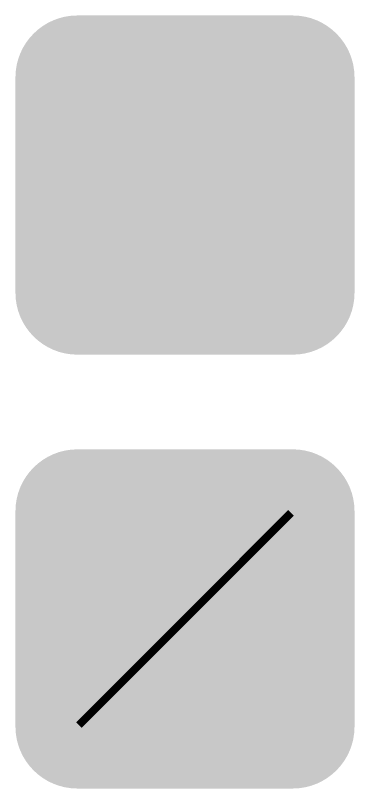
# Model space of a CAD drawing. Header units: millimetres. Extents: x 5277 to 6029, y 2052 to 2709.
# Drawn here: x 5625.73 to 5634.33, y 2623.63 to 2643.23 of the extents above; entities that cross this region are included whole.
import ezdxf

# ---------------------------------------------------------------- set-up
doc = ezdxf.new("R2010")
doc.units = ezdxf.units.MM
doc.layers.add('Agriculture', color=7, linetype='CONTINUOUS', true_color=0x000000)

# ---------------------------------------------------------------- blocks, each defined once
blk = doc.blocks.new('602020202_рек_фз')
at = {"layer": 'Agriculture', "linetype": 'Continuous'}
h = blk.add_hatch(color=256, dxfattribs=at)
edge = h.paths.add_edge_path()
edge.add_spline(control_points=[(-0.266, -0.339), (-0.266, 0.523), (0.438, 1.227), (1.3, 1.227)], knot_values=[-1, -1, -1, -1, 0, 0, 0, 0], degree=3, periodic=0)
edge.add_line((1.3, 1.227), (6.769, 1.227))
edge.add_spline(control_points=[(6.769, 1.227), (7.632, 1.227), (8.333, 0.523), (8.333, -0.339)], knot_values=[-1, -1, -1, -1, 0, 0, 0, 0], degree=3, periodic=0)
edge.add_line((8.333, -0.339), (8.333, -5.806))
edge.add_spline(control_points=[(8.333, -5.806), (8.333, -6.669), (7.632, -7.372), (6.769, -7.372)], knot_values=[-1, -1, -1, -1, 0, 0, 0, 0], degree=3, periodic=0)
edge.add_line((6.769, -7.372), (1.3, -7.372))
edge.add_spline(control_points=[(1.3, -7.372), (0.438, -7.372), (-0.266, -6.669), (-0.266, -5.806)], knot_values=[-1, -1, -1, -1, 0, 0, 0, 0], degree=3, periodic=0)
edge.add_line((-0.266, -5.806), (-0.266, -0.339))
edge = h.paths.add_edge_path(flags=16)
edge.add_spline(control_points=[(0.047, -5.806), (0.047, -6.5), (0.606, -7.059), (1.3, -7.059)], knot_values=[-1, -1, -1, -1, 0, 0, 0, 0], degree=3, periodic=0)
edge.add_line((1.3, -7.059), (6.769, -7.059))
edge.add_spline(control_points=[(6.769, -7.059), (7.463, -7.059), (8.022, -6.5), (8.022, -5.806)], knot_values=[-1, -1, -1, -1, 0, 0, 0, 0], degree=3, periodic=0)
edge.add_line((8.022, -5.806), (8.022, -0.339))
edge.add_spline(control_points=[(8.022, -0.339), (8.022, 0.355), (7.463, 0.914), (6.769, 0.914)], knot_values=[-1, -1, -1, -1, 0, 0, 0, 0], degree=3, periodic=0)
edge.add_line((6.769, 0.914), (1.3, 0.914))
edge.add_spline(control_points=[(1.3, 0.914), (0.606, 0.914), (0.047, 0.355), (0.047, -0.339)], knot_values=[-1, -1, -1, -1, 0, 0, 0, 0], degree=3, periodic=0)
edge.add_line((0.047, -0.339), (0.047, -5.806))
at = {"layer": 'Agriculture', "linetype": 'Continuous', "true_color": 0xffff00}
h = blk.add_hatch(color=2, dxfattribs=at)
edge = h.paths.add_edge_path()
edge.add_spline(control_points=[(0.047, -5.806), (0.047, -6.5), (0.606, -7.059), (1.3, -7.059)], knot_values=[-1, -1, -1, -1, 0, 0, 0, 0], degree=3, periodic=0)
edge.add_line((1.3, -7.059), (6.769, -7.059))
edge.add_spline(control_points=[(6.769, -7.059), (7.463, -7.059), (8.022, -6.5), (8.022, -5.806)], knot_values=[-1, -1, -1, -1, 0, 0, 0, 0], degree=3, periodic=0)
edge.add_line((8.022, -5.806), (8.022, -0.339))
edge.add_spline(control_points=[(8.022, -0.339), (8.022, 0.355), (7.463, 0.914), (6.769, 0.914)], knot_values=[-1, -1, -1, -1, 0, 0, 0, 0], degree=3, periodic=0)
edge.add_line((6.769, 0.914), (1.3, 0.914))
edge.add_spline(control_points=[(1.3, 0.914), (0.606, 0.914), (0.047, 0.355), (0.047, -0.339)], knot_values=[-1, -1, -1, -1, 0, 0, 0, 0], degree=3, periodic=0)
edge.add_line((0.047, -0.339), (0.047, -5.806))
at = {"layer": 'Agriculture', "linetype": 'Continuous'}
h = blk.add_hatch(color=256, dxfattribs=at)
edge = h.paths.add_edge_path()
edge.add_line((0.252, -0.679), (0.252, -5.464))
edge.add_spline(control_points=[(0.252, -5.464), (0.252, -6.23), (0.877, -6.854), (1.642, -6.854)], knot_values=[0, 0, 0, 0, 1, 1, 1, 1], degree=3, periodic=0)
edge.add_line((1.642, -6.854), (6.427, -6.854))
edge.add_spline(control_points=[(6.427, -6.854), (7.193, -6.854), (7.815, -6.23), (7.815, -5.464)], knot_values=[0, 0, 0, 0, 1, 1, 1, 1], degree=3, periodic=0)
edge.add_line((7.815, -5.464), (7.815, -0.679))
edge.add_spline(control_points=[(7.815, -0.679), (7.815, 0.086), (7.193, 0.709), (6.427, 0.709)], knot_values=[0, 0, 0, 0, 1, 1, 1, 1], degree=3, periodic=0)
edge.add_line((6.427, 0.709), (1.642, 0.709))
edge.add_spline(control_points=[(1.642, 0.709), (0.877, 0.709), (0.252, 0.086), (0.252, -0.679)], knot_values=[0, 0, 0, 0, 1, 1, 1, 1], degree=3, periodic=0)
edge = h.paths.add_edge_path(flags=16)
edge.add_line((0.565, -0.679), (0.565, -5.464))
edge.add_spline(control_points=[(0.565, -5.464), (0.565, -6.06), (1.046, -6.541), (1.642, -6.541)], knot_values=[-1, -1, -1, -1, 0, 0, 0, 0], degree=3, periodic=0)
edge.add_line((1.642, -6.541), (6.427, -6.541))
edge.add_spline(control_points=[(6.427, -6.541), (7.024, -6.541), (7.502, -6.06), (7.502, -5.464)], knot_values=[-1, -1, -1, -1, 0, 0, 0, 0], degree=3, periodic=0)
edge.add_line((7.502, -5.464), (7.502, -0.679))
edge.add_spline(control_points=[(7.502, -0.679), (7.502, -0.083), (7.024, 0.396), (6.427, 0.396)], knot_values=[-1, -1, -1, -1, 0, 0, 0, 0], degree=3, periodic=0)
edge.add_line((6.427, 0.396), (1.642, 0.396))
edge.add_spline(control_points=[(1.642, 0.396), (1.046, 0.396), (0.565, -0.083), (0.565, -0.679)], knot_values=[-1, -1, -1, -1, 0, 0, 0, 0], degree=3, periodic=0)
h = blk.add_hatch(color=256, dxfattribs=at)
edge = h.paths.add_edge_path()
edge.add_line((0.77, -1.021), (0.77, -5.124))
edge.add_spline(control_points=[(0.77, -5.124), (0.77, -5.792), (1.314, -6.336), (1.982, -6.336)], knot_values=[0, 0, 0, 0, 1, 1, 1, 1], degree=3, periodic=0)
edge.add_line((1.982, -6.336), (6.085, -6.336))
edge.add_spline(control_points=[(6.085, -6.336), (6.753, -6.336), (7.297, -5.792), (7.297, -5.124)], knot_values=[0, 0, 0, 0, 1, 1, 1, 1], degree=3, periodic=0)
edge.add_line((7.297, -5.124), (7.297, -1.021))
edge.add_spline(control_points=[(7.297, -1.021), (7.297, -0.353), (6.753, 0.191), (6.085, 0.191)], knot_values=[0, 0, 0, 0, 1, 1, 1, 1], degree=3, periodic=0)
edge.add_line((6.085, 0.191), (1.982, 0.191))
edge.add_spline(control_points=[(1.982, 0.191), (1.314, 0.191), (0.77, -0.353), (0.77, -1.021)], knot_values=[0, 0, 0, 0, 1, 1, 1, 1], degree=3, periodic=0)
edge = h.paths.add_edge_path(flags=16)
edge.add_line((1.081, -1.021), (1.081, -5.124))
edge.add_spline(control_points=[(1.081, -5.124), (1.081, -5.624), (1.482, -6.025), (1.982, -6.025)], knot_values=[-1, -1, -1, -1, 0, 0, 0, 0], degree=3, periodic=0)
edge.add_line((1.982, -6.025), (6.085, -6.025))
edge.add_spline(control_points=[(6.085, -6.025), (6.585, -6.025), (6.986, -5.624), (6.986, -5.124)], knot_values=[-1, -1, -1, -1, 0, 0, 0, 0], degree=3, periodic=0)
edge.add_line((6.986, -5.124), (6.986, -1.021))
edge.add_spline(control_points=[(6.986, -1.021), (6.986, -0.521), (6.585, -0.12), (6.085, -0.12)], knot_values=[-1, -1, -1, -1, 0, 0, 0, 0], degree=3, periodic=0)
edge.add_line((6.085, -0.12), (1.982, -0.12))
edge.add_spline(control_points=[(1.982, -0.12), (1.482, -0.12), (1.081, -0.521), (1.081, -1.021)], knot_values=[-1, -1, -1, -1, 0, 0, 0, 0], degree=3, periodic=0)
h = blk.add_hatch(color=256, dxfattribs=at)
h.paths.add_polyline_path([(2.868, -5.049), (2.868, -5.051), (2.862, -5.054), (2.857, -5.054), (2.809, -5.054), (2.761, -5.03), (2.761, -5.006), (2.761, -4.99), (2.777, -4.958), (2.793, -4.942), (2.905, -4.814), (2.9, -4.446), (2.897, -4.31), (2.892, -4.144), (2.889, -4.113), (2.886, -4.083), (2.87, -4.033), (2.857, -4.015), (2.828, -3.969), (2.687, -3.794), (2.575, -3.663), (2.436, -3.503), (2.266, -3.293), (2.234, -3.242), (2.212, -3.21), (2.162, -3.146), (2.132, -3.114), (2.122, -3.103), (2.09, -3.069), (2.068, -3.045), (2.047, -3.021), (2.02, -2.991), (2.015, -2.986), (1.967, -2.938), (1.653, -2.938), (1.639, -2.938), (1.603, -2.939), (1.581, -2.941), (1.558, -2.942), (1.527, -2.943), (1.519, -2.943), (1.439, -2.943), (1.342, -2.933), (1.325, -2.922), (1.308, -2.911), (1.272, -2.848), (1.253, -2.794), (1.24, -2.749), (1.226, -2.682), (1.226, -2.661), (1.226, -2.616), (1.285, -2.514), (1.344, -2.458), (1.4, -2.408), (1.477, -2.344), (1.498, -2.331), (1.525, -2.315), (1.554, -2.296), (1.557, -2.293), (1.562, -2.289), (1.567, -2.285), (1.573, -2.281), (1.583, -2.273), (1.589, -2.269), (1.594, -2.265), (1.607, -2.253), (1.615, -2.245), (1.623, -2.237), (1.639, -2.224), (1.647, -2.219), (1.687, -2.187), (1.727, -2.125), (1.727, -2.096), (1.727, -2.067), (1.711, -2.016), (1.695, -1.995), (1.679, -1.976), (1.663, -1.939), (1.663, -1.92), (1.663, -1.899), (1.695, -1.846), (1.727, -1.814), (1.754, -1.787), (1.802, -1.76), (1.823, -1.76), (1.845, -1.76), (1.89, -1.782), (1.914, -1.803), (1.935, -1.819), (1.988, -1.835), (2.02, -1.835), (2.044, -1.835), (2.084, -1.827), (2.1, -1.819), (2.124, -1.803), (2.17, -1.766), (2.191, -1.744), (2.247, -1.688), (2.322, -1.632), (2.34, -1.632), (2.348, -1.632), (2.362, -1.64), (2.367, -1.648), (2.393, -1.691), (2.415, -1.803), (2.431, -1.899), (2.473, -2.008), (2.5, -2.021), (2.521, -2.029), (2.775, -2.037), (3.006, -2.037), (3.244, -2.037), (3.505, -2.051), (3.529, -2.064), (3.582, -2.093), (3.798, -2.141), (3.96, -2.16), (3.998, -2.165), (4.192, -2.171), (4.349, -2.171), (4.653, -2.171), (4.984, -2.155), (5.01, -2.139), (5.034, -2.125), (5.306, -2.109), (5.554, -2.107), (5.581, -2.107), (5.659, -2.105), (5.711, -2.104), (5.763, -2.103), (5.836, -2.101), (5.858, -2.101), (5.975, -2.101), (6.103, -2.104), (6.114, -2.107), (6.138, -2.112), (6.217, -2.173), (6.273, -2.229), (6.327, -2.283), (6.385, -2.376), (6.391, -2.416), (6.393, -2.429), (6.396, -2.477), (6.396, -2.512), (6.396, -2.616), (6.372, -2.768), (6.348, -2.816), (6.297, -2.914), (6.247, -3.114), (6.247, -3.215), (6.247, -3.37), (6.3, -3.482), (6.313, -3.508), (6.356, -3.579), (6.385, -3.623), (6.415, -3.667), (6.447, -3.716), (6.449, -3.722), (6.463, -3.746), (6.497, -3.77), (6.519, -3.77), (6.529, -3.77), (6.561, -3.764), (6.583, -3.759), (6.585, -3.759), (6.593, -3.758), (6.599, -3.756), (6.604, -3.755), (6.609, -3.754), (6.636, -3.754), (6.67, -3.786), (6.678, -3.818), (6.681, -3.826), (6.684, -3.86), (6.684, -3.887), (6.684, -4.044), (6.66, -4.231), (6.636, -4.26), (6.615, -4.252), (6.573, -4.227), (6.553, -4.209), (6.533, -4.192), (6.487, -4.161), (6.46, -4.148), (6.441, -4.14), (6.409, -4.115), (6.396, -4.097), (6.383, -4.08), (6.363, -4.052), (6.356, -4.041), (6.349, -4.031), (6.34, -4.02), (6.337, -4.02), (6.332, -4.025), (6.324, -4.039), (6.316, -4.247), (6.316, -4.441), (6.316, -4.537), (6.316, -4.835), (6.316, -4.942), (6.303, -5.049), (6.289, -5.049), (5.026, -5.049), (5.016, -5.049), (5.005, -5.038), (5.005, -5.027), (5.005, -5.003), (5.053, -4.913), (5.101, -4.846), (5.109, -4.835), (5.129, -4.809), (5.141, -4.793), (5.153, -4.777), (5.173, -4.749), (5.181, -4.737), (5.189, -4.725), (5.2, -4.708), (5.202, -4.702), (5.229, -4.66), (5.261, -4.609), (5.266, -4.601), (5.282, -4.574), (5.298, -4.478), (5.298, -4.409), (5.298, -4.406), (5.299, -4.397), (5.301, -4.39), (5.302, -4.384), (5.303, -4.374), (5.303, -4.372), (5.303, -4.324), (5.291, -4.267), (5.279, -4.257), (5.267, -4.248), (5.208, -4.239), (5.16, -4.239), (5.066, -4.239), (4.834, -4.169), (4.696, -4.1), (4.616, -4.057), (4.472, -3.996), (4.408, -3.977), (4.368, -3.967), (4.232, -3.956), (4.136, -3.956), (4.014, -3.956), (3.88, -3.972), (3.87, -3.988), (3.832, -4.025), (3.795, -4.303), (3.795, -4.542), (3.795, -4.569), (3.795, -4.825), (3.737, -4.926), (3.699, -4.987), (3.657, -5.049), (3.651, -5.049), (3.481, -5.049), (3.054, -5.049)])
h.paths.add_polyline_path([(5.847, -4.724), (5.898, -4.684), (5.948, -4.606), (5.948, -4.569), (5.948, -4.556), (5.927, -4.505), (5.906, -4.468), (5.892, -4.449), (5.874, -4.385), (5.868, -4.34), (5.866, -4.289), (5.828, -4.239), (5.794, -4.239), (5.778, -4.239), (5.738, -4.244), (5.698, -4.316), (5.698, -4.382), (5.698, -4.388), (5.698, -4.457), (5.685, -4.566), (5.671, -4.606), (5.637, -4.71), (5.602, -4.902), (5.602, -4.99), (5.602, -5.009), (5.607, -5.027), (5.613, -5.027), (5.622, -5.006), (5.631, -4.985), (5.641, -4.963), (5.665, -4.915), (5.679, -4.889), (5.694, -4.862), (5.722, -4.825), (5.735, -4.814)], flags=16)
h.paths.add_polyline_path([(3.459, -4.622), (3.459, -4.614), (3.458, -4.549), (3.457, -4.492), (3.455, -4.434), (3.451, -4.337), (3.449, -4.297), (3.446, -4.257), (3.435, -4.215), (3.427, -4.212), (3.425, -4.212), (3.415, -4.211), (3.409, -4.209), (3.402, -4.208), (3.39, -4.207), (3.385, -4.207), (3.342, -4.207), (3.297, -4.26), (3.294, -4.313), (3.294, -4.321), (3.293, -4.352), (3.292, -4.374), (3.29, -4.397), (3.289, -4.43), (3.289, -4.441), (3.289, -4.63), (3.316, -4.819), (3.342, -4.819), (3.347, -4.819), (3.403, -4.793), (3.459, -4.705), (3.459, -4.644)], flags=16)
blk = doc.blocks.new('602020202_ликв_фз')
at = {"layer": 'Agriculture', "linetype": 'Continuous'}
h = blk.add_hatch(color=256, dxfattribs=at)
edge = h.paths.add_edge_path()
edge.add_spline(control_points=[(-0.266, -0.339), (-0.266, 0.523), (0.438, 1.227), (1.3, 1.227)], knot_values=[-1, -1, -1, -1, 0, 0, 0, 0], degree=3, periodic=0)
edge.add_line((1.3, 1.227), (6.769, 1.227))
edge.add_spline(control_points=[(6.769, 1.227), (7.632, 1.227), (8.333, 0.523), (8.333, -0.339)], knot_values=[-1, -1, -1, -1, 0, 0, 0, 0], degree=3, periodic=0)
edge.add_line((8.333, -0.339), (8.333, -5.806))
edge.add_spline(control_points=[(8.333, -5.806), (8.333, -6.669), (7.632, -7.372), (6.769, -7.372)], knot_values=[-1, -1, -1, -1, 0, 0, 0, 0], degree=3, periodic=0)
edge.add_line((6.769, -7.372), (1.3, -7.372))
edge.add_spline(control_points=[(1.3, -7.372), (0.438, -7.372), (-0.266, -6.669), (-0.266, -5.806)], knot_values=[-1, -1, -1, -1, 0, 0, 0, 0], degree=3, periodic=0)
edge.add_line((-0.266, -5.806), (-0.266, -0.339))
edge = h.paths.add_edge_path(flags=16)
edge.add_spline(control_points=[(0.047, -5.806), (0.047, -6.5), (0.606, -7.059), (1.3, -7.059)], knot_values=[-1, -1, -1, -1, 0, 0, 0, 0], degree=3, periodic=0)
edge.add_line((1.3, -7.059), (6.769, -7.059))
edge.add_spline(control_points=[(6.769, -7.059), (7.463, -7.059), (8.022, -6.5), (8.022, -5.806)], knot_values=[-1, -1, -1, -1, 0, 0, 0, 0], degree=3, periodic=0)
edge.add_line((8.022, -5.806), (8.022, -0.339))
edge.add_spline(control_points=[(8.022, -0.339), (8.022, 0.355), (7.463, 0.914), (6.769, 0.914)], knot_values=[-1, -1, -1, -1, 0, 0, 0, 0], degree=3, periodic=0)
edge.add_line((6.769, 0.914), (1.3, 0.914))
edge.add_spline(control_points=[(1.3, 0.914), (0.606, 0.914), (0.047, 0.355), (0.047, -0.339)], knot_values=[-1, -1, -1, -1, 0, 0, 0, 0], degree=3, periodic=0)
edge.add_line((0.047, -0.339), (0.047, -5.806))
at = {"layer": 'Agriculture', "linetype": 'Continuous', "true_color": 0xffffff}
h = blk.add_hatch(color=7, dxfattribs=at)
edge = h.paths.add_edge_path()
edge.add_spline(control_points=[(0.047, -5.806), (0.047, -6.5), (0.606, -7.059), (1.3, -7.059)], knot_values=[-1, -1, -1, -1, 0, 0, 0, 0], degree=3, periodic=0)
edge.add_line((1.3, -7.059), (6.769, -7.059))
edge.add_spline(control_points=[(6.769, -7.059), (7.463, -7.059), (8.022, -6.5), (8.022, -5.806)], knot_values=[-1, -1, -1, -1, 0, 0, 0, 0], degree=3, periodic=0)
edge.add_line((8.022, -5.806), (8.022, -0.339))
edge.add_spline(control_points=[(8.022, -0.339), (8.022, 0.355), (7.463, 0.914), (6.769, 0.914)], knot_values=[-1, -1, -1, -1, 0, 0, 0, 0], degree=3, periodic=0)
edge.add_line((6.769, 0.914), (1.3, 0.914))
edge.add_spline(control_points=[(1.3, 0.914), (0.606, 0.914), (0.047, 0.355), (0.047, -0.339)], knot_values=[-1, -1, -1, -1, 0, 0, 0, 0], degree=3, periodic=0)
edge.add_line((0.047, -0.339), (0.047, -5.806))
at = {"layer": 'Agriculture', "linetype": 'Continuous'}
h = blk.add_hatch(color=256, dxfattribs=at)
edge = h.paths.add_edge_path()
edge.add_line((0.252, -0.679), (0.252, -5.464))
edge.add_spline(control_points=[(0.252, -5.464), (0.252, -6.23), (0.877, -6.854), (1.642, -6.854)], knot_values=[0, 0, 0, 0, 1, 1, 1, 1], degree=3, periodic=0)
edge.add_line((1.642, -6.854), (6.427, -6.854))
edge.add_spline(control_points=[(6.427, -6.854), (7.193, -6.854), (7.815, -6.23), (7.815, -5.464)], knot_values=[0, 0, 0, 0, 1, 1, 1, 1], degree=3, periodic=0)
edge.add_line((7.815, -5.464), (7.815, -0.679))
edge.add_spline(control_points=[(7.815, -0.679), (7.815, 0.086), (7.193, 0.709), (6.427, 0.709)], knot_values=[0, 0, 0, 0, 1, 1, 1, 1], degree=3, periodic=0)
edge.add_line((6.427, 0.709), (1.642, 0.709))
edge.add_spline(control_points=[(1.642, 0.709), (0.877, 0.709), (0.252, 0.086), (0.252, -0.679)], knot_values=[0, 0, 0, 0, 1, 1, 1, 1], degree=3, periodic=0)
edge = h.paths.add_edge_path(flags=16)
edge.add_line((0.565, -0.679), (0.565, -5.464))
edge.add_spline(control_points=[(0.565, -5.464), (0.565, -6.06), (1.046, -6.541), (1.642, -6.541)], knot_values=[-1, -1, -1, -1, 0, 0, 0, 0], degree=3, periodic=0)
edge.add_line((1.642, -6.541), (6.427, -6.541))
edge.add_spline(control_points=[(6.427, -6.541), (7.024, -6.541), (7.502, -6.06), (7.502, -5.464)], knot_values=[-1, -1, -1, -1, 0, 0, 0, 0], degree=3, periodic=0)
edge.add_line((7.502, -5.464), (7.502, -0.679))
edge.add_spline(control_points=[(7.502, -0.679), (7.502, -0.083), (7.024, 0.396), (6.427, 0.396)], knot_values=[-1, -1, -1, -1, 0, 0, 0, 0], degree=3, periodic=0)
edge.add_line((6.427, 0.396), (1.642, 0.396))
edge.add_spline(control_points=[(1.642, 0.396), (1.046, 0.396), (0.565, -0.083), (0.565, -0.679)], knot_values=[-1, -1, -1, -1, 0, 0, 0, 0], degree=3, periodic=0)
h = blk.add_hatch(color=256, dxfattribs=at)
edge = h.paths.add_edge_path()
edge.add_line((0.77, -1.021), (0.77, -5.124))
edge.add_spline(control_points=[(0.77, -5.124), (0.77, -5.792), (1.314, -6.336), (1.982, -6.336)], knot_values=[0, 0, 0, 0, 1, 1, 1, 1], degree=3, periodic=0)
edge.add_line((1.982, -6.336), (6.085, -6.336))
edge.add_spline(control_points=[(6.085, -6.336), (6.753, -6.336), (7.297, -5.792), (7.297, -5.124)], knot_values=[0, 0, 0, 0, 1, 1, 1, 1], degree=3, periodic=0)
edge.add_line((7.297, -5.124), (7.297, -1.021))
edge.add_spline(control_points=[(7.297, -1.021), (7.297, -0.353), (6.753, 0.191), (6.085, 0.191)], knot_values=[0, 0, 0, 0, 1, 1, 1, 1], degree=3, periodic=0)
edge.add_line((6.085, 0.191), (1.982, 0.191))
edge.add_spline(control_points=[(1.982, 0.191), (1.314, 0.191), (0.77, -0.353), (0.77, -1.021)], knot_values=[0, 0, 0, 0, 1, 1, 1, 1], degree=3, periodic=0)
edge = h.paths.add_edge_path(flags=16)
edge.add_line((1.081, -1.021), (1.081, -5.124))
edge.add_spline(control_points=[(1.081, -5.124), (1.081, -5.624), (1.482, -6.025), (1.982, -6.025)], knot_values=[-1, -1, -1, -1, 0, 0, 0, 0], degree=3, periodic=0)
edge.add_line((1.982, -6.025), (6.085, -6.025))
edge.add_spline(control_points=[(6.085, -6.025), (6.585, -6.025), (6.986, -5.624), (6.986, -5.124)], knot_values=[-1, -1, -1, -1, 0, 0, 0, 0], degree=3, periodic=0)
edge.add_line((6.986, -5.124), (6.986, -1.021))
edge.add_spline(control_points=[(6.986, -1.021), (6.986, -0.521), (6.585, -0.12), (6.085, -0.12)], knot_values=[-1, -1, -1, -1, 0, 0, 0, 0], degree=3, periodic=0)
edge.add_line((6.085, -0.12), (1.982, -0.12))
edge.add_spline(control_points=[(1.982, -0.12), (1.482, -0.12), (1.081, -0.521), (1.081, -1.021)], knot_values=[-1, -1, -1, -1, 0, 0, 0, 0], degree=3, periodic=0)
h = blk.add_hatch(color=256, dxfattribs=at)
h.paths.add_polyline_path([(2.868, -5.049), (2.868, -5.051), (2.862, -5.054), (2.857, -5.054), (2.809, -5.054), (2.761, -5.03), (2.761, -5.006), (2.761, -4.99), (2.777, -4.958), (2.793, -4.942), (2.905, -4.814), (2.9, -4.446), (2.897, -4.31), (2.892, -4.144), (2.889, -4.113), (2.886, -4.083), (2.87, -4.033), (2.857, -4.015), (2.828, -3.969), (2.687, -3.794), (2.575, -3.663), (2.436, -3.503), (2.266, -3.293), (2.234, -3.242), (2.212, -3.21), (2.162, -3.146), (2.132, -3.114), (2.122, -3.103), (2.09, -3.069), (2.068, -3.045), (2.047, -3.021), (2.02, -2.991), (2.015, -2.986), (1.967, -2.938), (1.653, -2.938), (1.639, -2.938), (1.603, -2.939), (1.581, -2.941), (1.558, -2.942), (1.527, -2.943), (1.519, -2.943), (1.439, -2.943), (1.342, -2.933), (1.325, -2.922), (1.308, -2.911), (1.272, -2.848), (1.253, -2.794), (1.24, -2.749), (1.226, -2.682), (1.226, -2.661), (1.226, -2.616), (1.285, -2.514), (1.344, -2.458), (1.4, -2.408), (1.477, -2.344), (1.498, -2.331), (1.525, -2.315), (1.554, -2.296), (1.557, -2.293), (1.562, -2.289), (1.567, -2.285), (1.573, -2.281), (1.583, -2.273), (1.589, -2.269), (1.594, -2.265), (1.607, -2.253), (1.615, -2.245), (1.623, -2.237), (1.639, -2.224), (1.647, -2.219), (1.687, -2.187), (1.727, -2.125), (1.727, -2.096), (1.727, -2.067), (1.711, -2.016), (1.695, -1.995), (1.679, -1.976), (1.663, -1.939), (1.663, -1.92), (1.663, -1.899), (1.695, -1.846), (1.727, -1.814), (1.754, -1.787), (1.802, -1.76), (1.823, -1.76), (1.845, -1.76), (1.89, -1.782), (1.914, -1.803), (1.935, -1.819), (1.988, -1.835), (2.02, -1.835), (2.044, -1.835), (2.084, -1.827), (2.1, -1.819), (2.124, -1.803), (2.17, -1.766), (2.191, -1.744), (2.247, -1.688), (2.322, -1.632), (2.34, -1.632), (2.348, -1.632), (2.362, -1.64), (2.367, -1.648), (2.393, -1.691), (2.415, -1.803), (2.431, -1.899), (2.473, -2.008), (2.5, -2.021), (2.521, -2.029), (2.775, -2.037), (3.006, -2.037), (3.244, -2.037), (3.505, -2.051), (3.529, -2.064), (3.582, -2.093), (3.798, -2.141), (3.96, -2.16), (3.998, -2.165), (4.192, -2.171), (4.349, -2.171), (4.653, -2.171), (4.984, -2.155), (5.01, -2.139), (5.034, -2.125), (5.306, -2.109), (5.554, -2.107), (5.581, -2.107), (5.659, -2.105), (5.711, -2.104), (5.763, -2.103), (5.836, -2.101), (5.858, -2.101), (5.975, -2.101), (6.103, -2.104), (6.114, -2.107), (6.138, -2.112), (6.217, -2.173), (6.273, -2.229), (6.327, -2.283), (6.385, -2.376), (6.391, -2.416), (6.393, -2.429), (6.396, -2.477), (6.396, -2.512), (6.396, -2.616), (6.372, -2.768), (6.348, -2.816), (6.297, -2.914), (6.247, -3.114), (6.247, -3.215), (6.247, -3.37), (6.3, -3.482), (6.313, -3.508), (6.356, -3.579), (6.385, -3.623), (6.415, -3.667), (6.447, -3.716), (6.449, -3.722), (6.463, -3.746), (6.497, -3.77), (6.519, -3.77), (6.529, -3.77), (6.561, -3.764), (6.583, -3.759), (6.585, -3.759), (6.593, -3.758), (6.599, -3.756), (6.604, -3.755), (6.609, -3.754), (6.636, -3.754), (6.67, -3.786), (6.678, -3.818), (6.681, -3.826), (6.684, -3.86), (6.684, -3.887), (6.684, -4.044), (6.66, -4.231), (6.636, -4.26), (6.615, -4.252), (6.573, -4.227), (6.553, -4.209), (6.533, -4.192), (6.487, -4.161), (6.46, -4.148), (6.441, -4.14), (6.409, -4.115), (6.396, -4.097), (6.383, -4.08), (6.363, -4.052), (6.356, -4.041), (6.349, -4.031), (6.34, -4.02), (6.337, -4.02), (6.332, -4.025), (6.324, -4.039), (6.316, -4.247), (6.316, -4.441), (6.316, -4.537), (6.316, -4.835), (6.316, -4.942), (6.303, -5.049), (6.289, -5.049), (5.026, -5.049), (5.016, -5.049), (5.005, -5.038), (5.005, -5.027), (5.005, -5.003), (5.053, -4.913), (5.101, -4.846), (5.109, -4.835), (5.129, -4.809), (5.141, -4.793), (5.153, -4.777), (5.173, -4.749), (5.181, -4.737), (5.189, -4.725), (5.2, -4.708), (5.202, -4.702), (5.229, -4.66), (5.261, -4.609), (5.266, -4.601), (5.282, -4.574), (5.298, -4.478), (5.298, -4.409), (5.298, -4.406), (5.299, -4.397), (5.301, -4.39), (5.302, -4.384), (5.303, -4.374), (5.303, -4.372), (5.303, -4.324), (5.291, -4.267), (5.279, -4.257), (5.267, -4.248), (5.208, -4.239), (5.16, -4.239), (5.066, -4.239), (4.834, -4.169), (4.696, -4.1), (4.616, -4.057), (4.472, -3.996), (4.408, -3.977), (4.368, -3.967), (4.232, -3.956), (4.136, -3.956), (4.014, -3.956), (3.88, -3.972), (3.87, -3.988), (3.832, -4.025), (3.795, -4.303), (3.795, -4.542), (3.795, -4.569), (3.795, -4.825), (3.737, -4.926), (3.699, -4.987), (3.657, -5.049), (3.651, -5.049), (3.481, -5.049), (3.054, -5.049)])
h.paths.add_polyline_path([(5.847, -4.724), (5.898, -4.684), (5.948, -4.606), (5.948, -4.569), (5.948, -4.556), (5.927, -4.505), (5.906, -4.468), (5.892, -4.449), (5.874, -4.385), (5.868, -4.34), (5.866, -4.289), (5.828, -4.239), (5.794, -4.239), (5.778, -4.239), (5.738, -4.244), (5.698, -4.316), (5.698, -4.382), (5.698, -4.388), (5.698, -4.457), (5.685, -4.566), (5.671, -4.606), (5.637, -4.71), (5.602, -4.902), (5.602, -4.99), (5.602, -5.009), (5.607, -5.027), (5.613, -5.027), (5.622, -5.006), (5.631, -4.985), (5.641, -4.963), (5.665, -4.915), (5.679, -4.889), (5.694, -4.862), (5.722, -4.825), (5.735, -4.814)], flags=16)
h.paths.add_polyline_path([(3.459, -4.622), (3.459, -4.614), (3.458, -4.549), (3.457, -4.492), (3.455, -4.434), (3.451, -4.337), (3.449, -4.297), (3.446, -4.257), (3.435, -4.215), (3.427, -4.212), (3.425, -4.212), (3.415, -4.211), (3.409, -4.209), (3.402, -4.208), (3.39, -4.207), (3.385, -4.207), (3.342, -4.207), (3.297, -4.26), (3.294, -4.313), (3.294, -4.321), (3.293, -4.352), (3.292, -4.374), (3.29, -4.397), (3.289, -4.43), (3.289, -4.441), (3.289, -4.63), (3.316, -4.819), (3.342, -4.819), (3.347, -4.819), (3.403, -4.793), (3.459, -4.705), (3.459, -4.644)], flags=16)
at = {"layer": 'Agriculture', "color": 1, "linetype": 'Continuous', "true_color": 0xff0000, "const_width": 0.2}
blk.add_lwpolyline([(1.344, -5.762), (6.723, -0.383)], dxfattribs=at)

msp = doc.modelspace()

# ---------------------------------------------------------------- block references
at = {"layer": 'Agriculture', "linetype": 'Continuous'}
for name, p in [('602020202_рек_фз', (5626, 2642)), ('602020202_ликв_фз', (5626, 2631))]:
    msp.add_blockref(name, p, dxfattribs=at)

doc.saveas('drawing.dxf')
